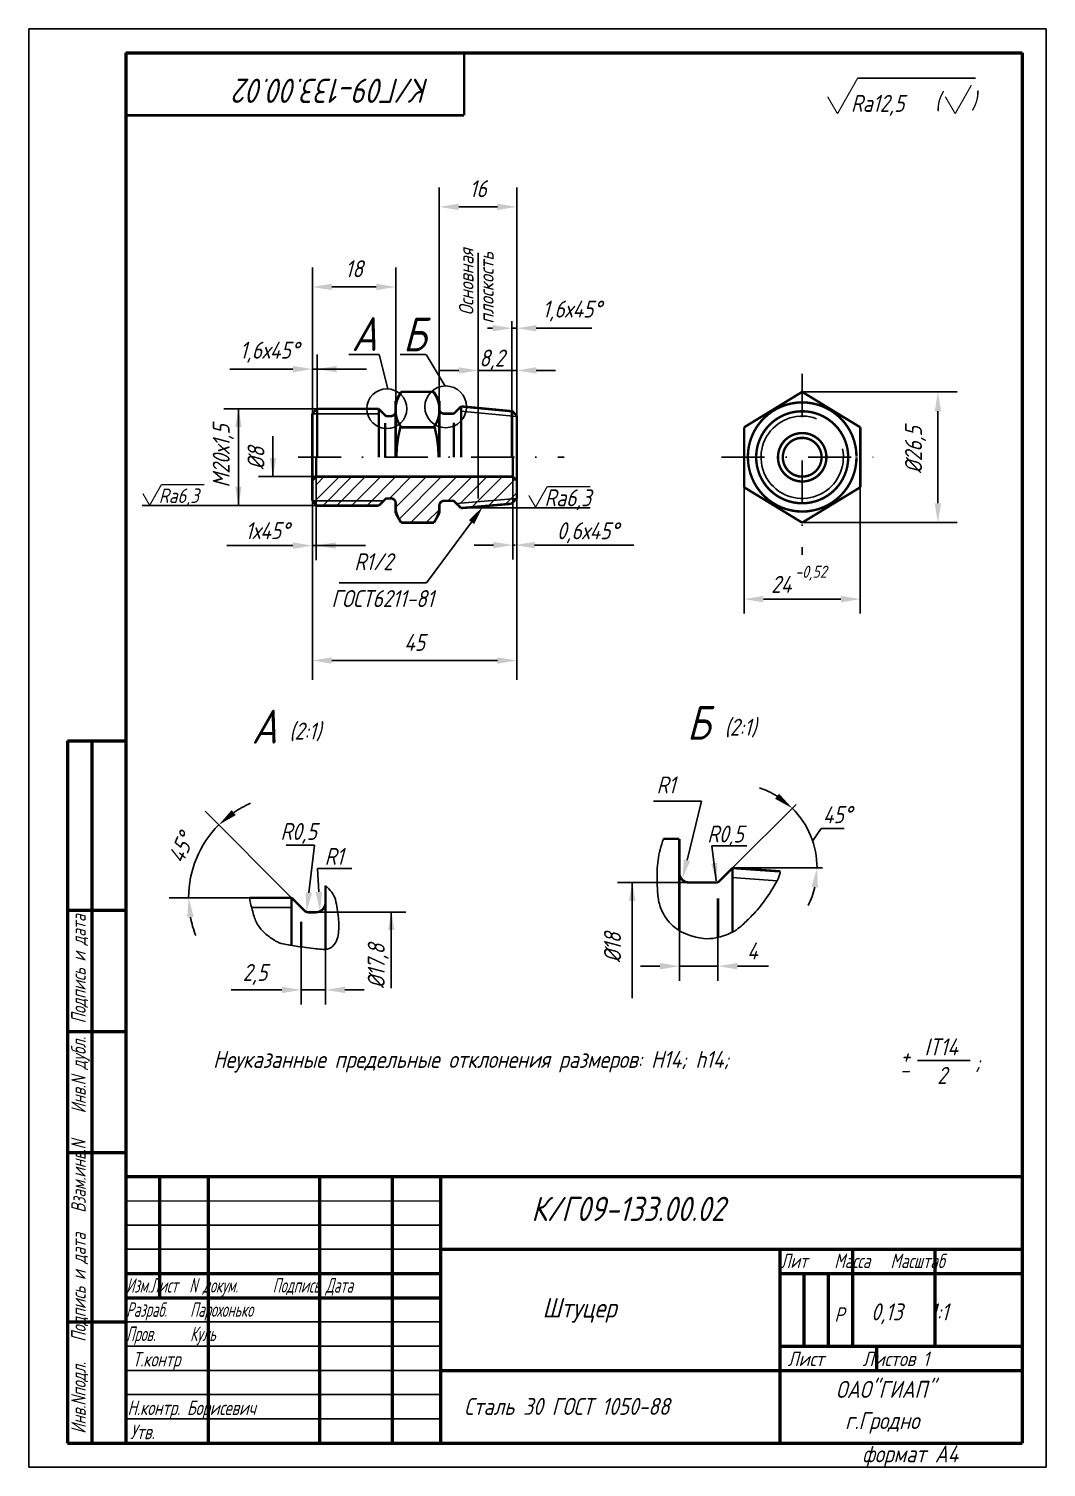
# Model space of a CAD drawing. Header units: inches. Extents: x 0 to 1942, y 0 to 841.
# Drawn here: x 828.1 to 1038.1, y 7.7 to 304.7 of the extents above; entities that cross this region are included whole.
import ezdxf
from ezdxf.enums import TextEntityAlignment as Align

# ---------------------------------------------------------------- set-up
doc = ezdxf.new("R2010")
doc.units = ezdxf.units.IN
doc.header["$LTSCALE"] = 0.7
doc.header["$MEASUREMENT"] = 0
doc.linetypes.add('DASHDOT', pattern=[25.4, 12.7, -6.35, 0, -6.35])
doc.styles.add('ROMANC', font='romanc', dxfattribs={"width": 0.8, "oblique": 15, "height": 3.5})
doc.styles.get("Standard").update_dxf_attribs({"font": 'romand.shx', "width": 0.8, "oblique": 15, "height": 3.5})
doc.dimstyles.get("Standard").update_dxf_attribs({"dimtxt": 3.5, "dimasz": 4, "dimexe": 4, "dimexo": 0, "dimgap": 2, "dimtad": 1, "dimdec": 0, "dimdsep": 46, "dimtxsty": 'Standard', "dimcen": 0.09, "dimadec": 0, "dimazin": 0, "dimtfac": 1, "dimtdec": 0, "dimtmove": 0, "dimatfit": 3, "dimfxl": 0.18, "dimtolj": 1, "dimtzin": 0, "dimlwd": 25, "dimlwe": 25, "dimarcsym": 0})

# ---------------------------------------------------------------- blocks, each defined once
blk = doc.blocks.new('*D125')
at = {"color": 0, "lineweight": 25, "transparency": 16777216}
for p, q in [((882.35, 125.27), (864.49, 143.14)), ((873.67, 125.27), (857.1, 125.27))]:
    blk.add_line(p, q, dxfattribs=at)
for start, end in [(113.4062, 124.2031), (135, 180), (190.7969, 201.5938)]:
    blk.add_arc((882.35, 125.27), 21.26, start, end, dxfattribs=at)
for points in [[(870.83, 142.34), (869.98, 143.37), (867.32, 140.31)], [(860.81, 121.23), (862.14, 121.36), (861.1, 125.27)]]:
    blk.add_solid(points, dxfattribs=at)
at = {"layer": 'DEFPOINTS', "color": 0, "lineweight": 25, "transparency": 16777216}
for p in [(861.82, 130.78), (873.67, 125.27), (882.35, 125.27), (882.35, 125.27), (885.06, 122.57)]:
    blk.add_point(p, dxfattribs=at)
at = {"color": 0, "transparency": 16777216, "insert": (859.55, 135.55), "char_height": 3.5, "attachment_point": 5, "rotation": 65.7474}
blk.add_mtext('\\A1;45%%D', dxfattribs=at)
blk = doc.blocks.new('*D141')
at = {"color": 0, "lineweight": 25, "transparency": 16777216}
for p, q in [((886.64, 225.22), (886.64, 255.39)), ((903.84, 225.37), (903.84, 255.39)), ((890.64, 251.39), (899.84, 251.39))]:
    blk.add_line(p, q, dxfattribs=at)
for points in [[(890.64, 252.05), (890.64, 250.72), (886.64, 251.39)], [(899.84, 252.05), (899.84, 250.72), (903.84, 251.39)]]:
    blk.add_solid(points, dxfattribs=at)
at = {"layer": 'DEFPOINTS', "color": 0, "lineweight": 25, "transparency": 16777216}
for p in [(903.84, 251.39), (886.64, 225.22), (903.84, 225.37)]:
    blk.add_point(p, dxfattribs=at)
at = {"color": 0, "lineweight": 25, "transparency": 16777216, "insert": (895.24, 255.14), "char_height": 3.5, "attachment_point": 5}
blk.add_mtext('\\A1;18', dxfattribs=at)
blk = doc.blocks.new('*D142')
at = {"color": 0, "lineweight": 25, "transparency": 16777216}
for p, q in [((912.84, 225.37), (912.84, 271.92)), ((928.84, 224.62), (928.84, 271.92)), ((916.84, 267.92), (924.84, 267.92))]:
    blk.add_line(p, q, dxfattribs=at)
for points in [[(916.84, 268.58), (916.84, 267.25), (912.84, 267.92)], [(924.84, 268.58), (924.84, 267.25), (928.84, 267.92)]]:
    blk.add_solid(points, dxfattribs=at)
at = {"layer": 'DEFPOINTS', "color": 0, "lineweight": 25, "transparency": 16777216}
for p in [(928.84, 267.92), (912.84, 225.37), (928.84, 224.62)]:
    blk.add_point(p, dxfattribs=at)
at = {"color": 0, "lineweight": 25, "transparency": 16777216, "insert": (920.84, 271.67), "char_height": 3.5, "attachment_point": 5}
blk.add_mtext('\\A1;16', dxfattribs=at)
blk = doc.blocks.new('*D143')
at = {"color": 0, "lineweight": 25, "transparency": 16777216}
for p, q in [((886.64, 207.23), (886.64, 170.25)), ((928.84, 207.72), (928.84, 170.25)), ((890.64, 174.25), (924.84, 174.25))]:
    blk.add_line(p, q, dxfattribs=at)
for points in [[(890.64, 174.92), (890.64, 173.59), (886.64, 174.25)], [(924.84, 174.92), (924.84, 173.59), (928.84, 174.25)]]:
    blk.add_solid(points, dxfattribs=at)
at = {"layer": 'DEFPOINTS', "color": 0, "lineweight": 25, "transparency": 16777216}
for p in [(886.64, 207.23), (928.84, 207.72), (928.84, 174.25)]:
    blk.add_point(p, dxfattribs=at)
at = {"color": 0, "lineweight": 25, "transparency": 16777216, "insert": (907.74, 178), "char_height": 3.5, "attachment_point": 5}
blk.add_mtext('\\A1;45', dxfattribs=at)

msp = doc.modelspace()

# ---------------------------------------------------------------- linework, layer by layer
for p, q in [((828.11, 304.69), (828.11, 7.69)), ((828.11, 304.69), (1038.11, 304.69)), ((1038.11, 304.69), (1038.11, 7.69)), ((900.45, 237.41), (894.18, 237.41)), ((902.21, 230.36), (900.45, 237.41)), ((904.77, 237.41), (910.06, 237.41)), ((910.13, 237.42), (914.06, 230.87)), ((920.84, 232.08), (920.84, 207.72)), ((903.84, 227.81), (903.84, 216.22)), ((912.84, 216.22), (912.84, 227.81)), ((917.24, 225.72), (928.84, 224.62)), ((886.64, 225.24), (886.64, 207.23)), ((886.64, 225.24), (886.64, 207.23)), ((886.64, 225.22), (892.4, 225.22)), ((886.64, 225.22), (900.34, 225.22)), ((901.34, 225.22), (901.34, 225.18)), ((928.84, 225.72), (928.84, 206.72)), ((886.65, 207.22), (892.4, 207.22)), ((887.43, 207.22), (901.34, 207.22)), ((903.84, 206.43), (903.84, 206.72)), ((912.84, 204.63), (912.84, 206.43)), ((916.41, 206.64), (928.75, 207.71)), ((917.82, 205.76), (944.01, 205.76)), ((919.48, 202.83), (910.21, 190.28)), ((910.21, 190.28), (892.14, 190.28)), ((966.96, 145.24), (957.02, 145.24)), ((963.97, 133.02), (966.96, 145.24)), ((887.08, 136.16), (881.24, 136.16)), ((885.9, 126.32), (887.08, 136.16)), ((969.97, 128.79), (969.11, 135.98)), ((969.11, 135.98), (976.31, 135.98)), ((887.99, 126.46), (887.71, 131.34)), ((887.71, 131.34), (894.81, 131.34)), ((973.24, 129.42), (982.56, 128.76)), ((874.09, 123.27), (882.35, 123.27)), ((884.35, 123.27), (884.35, 123.19)), ((828.11, 7.69), (1038.11, 7.69))]:
    msp.add_line(p, q)
at = {"lineweight": 50}
for p, q in [((848.11, 299.69), (848.11, 12.69)), ((848.11, 299.69), (1033.11, 299.69)), ((1033.11, 299.69), (1033.11, 12.69)), ((836.11, 157.69), (836.11, 12.69)), ((836.11, 157.69), (848.11, 157.69)), ((841.11, 157.69), (841.11, 12.69)), ((836.11, 122.69), (848.11, 122.69)), ((836.11, 97.69), (848.11, 97.69)), ((836.11, 72.69), (848.11, 72.69)), ((848.11, 67.69), (1033.11, 67.69)), ((855.11, 67.69), (855.11, 42.69)), ((865.11, 67.69), (865.11, 12.69)), ((888.11, 67.69), (888.11, 12.69)), ((903.11, 67.69), (903.11, 12.69)), ((913.11, 67.69), (913.11, 12.69)), ((983.11, 52.69), (983.11, 12.69)), ((998.11, 52.69), (998.11, 32.69)), ((1015.11, 52.69), (1015.11, 32.69)), ((848.11, 47.69), (913.11, 47.69)), ((983.11, 47.69), (1033.11, 47.69)), ((988.11, 47.69), (988.11, 32.69)), ((993.11, 47.69), (993.11, 32.69)), ((848.11, 42.69), (913.11, 42.69)), ((836.11, 37.69), (848.11, 37.69)), ((983.11, 32.69), (1033.11, 32.69)), ((1003.11, 32.69), (1003.11, 27.69)), ((836.11, 12.69), (1033.11, 12.69))]:
    msp.add_line(p, q, dxfattribs=at)
at = {"color": 0, "linetype": 'ByBlock'}
for p, q in [((912.84, 225.37), (912.84, 264.09)), ((928.84, 225.72), (928.84, 264.09)), ((920.84, 226.39), (920.84, 258.41)), ((886.64, 225.24), (886.64, 246.91)), ((903.84, 225.37), (903.84, 246.91)), ((927.84, 225.72), (927.84, 244.3)), ((923.84, 242.86), (922.81, 242.86)), ((928.84, 242.86), (927.84, 242.86)), ((932.84, 242.86), (944.33, 242.86)), ((886.64, 225.24), (886.64, 237.43)), ((887.64, 226.22), (887.64, 237.43)), ((928.84, 225.72), (928.84, 237.53)), ((928.84, 224.79), (928.84, 237.15)), ((878.64, 234.43), (869.64, 234.43)), ((882.64, 234.43), (878.64, 234.43)), ((887.64, 234.43), (886.64, 234.43)), ((887.64, 234.43), (897.84, 234.43)), ((916.84, 234.15), (912.84, 234.15)), ((928.84, 234.15), (920.84, 234.15)), ((932.84, 234.15), (936.84, 234.15)), ((887.62, 226.22), (868.38, 226.22)), ((871.38, 226.22), (871.38, 206.23)), ((878.51, 216.22), (878.51, 220.55)), ((878.51, 212.22), (878.51, 216.22)), ((975.74, 216.22), (975.74, 183.93)), ((999.74, 216.22), (999.74, 183.93)), ((887.43, 212.22), (875.51, 212.22)), ((886.64, 211.42), (886.64, 194.98)), ((887.43, 212.22), (887.43, 194.98)), ((928.01, 212.22), (928.01, 195.09)), ((889.84, 206.23), (851.5, 206.23)), ((878.64, 197.98), (869, 197.98)), ((882.64, 197.98), (878.64, 197.98)), ((887.43, 197.98), (886.64, 197.98)), ((887.43, 197.98), (897.63, 197.98)), ((924.01, 198.09), (920.01, 198.09)), ((928.01, 198.09), (928.52, 198.09)), ((932.52, 198.09), (936.52, 198.09)), ((936.52, 198.09), (952.96, 198.09)), ((979.74, 186.93), (995.74, 186.93)), ((973.36, 131.42), (986.47, 144.53)), ((973.36, 131.42), (991.9, 131.42)), ((966.36, 128.42), (949.65, 128.42)), ((952.65, 128.42), (952.65, 111.71)), ((952.65, 128.42), (952.65, 119.71)), ((887.35, 122.27), (905.93, 122.27)), ((902.93, 122.27), (902.93, 114.63)), ((962.39, 119.71), (962.39, 108.14)), ((970.36, 119.16), (970.36, 108.14)), ((884.35, 115.12), (884.35, 103.24)), ((889.35, 114.63), (889.35, 103.24)), ((902.93, 114.63), (902.93, 106.63)), ((952.65, 111.71), (952.65, 104.55)), ((958.39, 111.14), (954.39, 111.14)), ((962.39, 111.14), (970.36, 111.14)), ((974.36, 111.14), (978.36, 111.14)), ((978.36, 111.14), (980.82, 111.14)), ((876.35, 106.24), (869.85, 106.24)), ((880.35, 106.24), (876.35, 106.24)), ((889.35, 106.24), (884.35, 106.24)), ((893.35, 106.24), (897.35, 106.24))]:
    msp.add_line(p, q, dxfattribs=at)
at = {"linetype": 'DASHDOT'}
for p, q in [((987.74, 233.42), (987.74, 196.07)), ((883.68, 216.22), (938.64, 216.22)), ((971.09, 216.22), (1004.63, 216.22))]:
    msp.add_line(p, q, dxfattribs=at)
at = {"lineweight": 25}
for p, q in [((987.74, 229.72), (1019.75, 229.72)), ((1015.75, 225.72), (1015.75, 206.72)), ((987.74, 202.72), (1019.75, 202.72)), ((991.67, 139.58), (989.89, 136.97)), ((996.39, 139.58), (991.67, 139.58)), ((1011.55, 91.7), (1022.38, 91.7)), ((848.11, 57.69), (913.11, 57.69)), ((848.11, 52.69), (913.11, 52.69)), ((848.11, 37.69), (913.11, 37.69)), ((848.11, 32.69), (913.11, 32.69)), ((848.11, 27.69), (913.11, 27.69)), ((848.11, 22.69), (913.11, 22.69)), ((848.11, 17.69), (913.11, 17.69))]:
    msp.add_line(p, q, dxfattribs=at)
at = {"linetype": 'Continuous'}
for p, q in [((912.84, 227.81), (912.84, 216.22)), ((927.84, 226.72), (927.84, 216.22))]:
    msp.add_line(p, q, dxfattribs=at)
at = {"color": 0}
for p, q in [((887.43, 207.4), (892.26, 212.22)), ((887.43, 210.54), (889.11, 212.22)), ((888.8, 206.22), (894.8, 212.22)), ((891.6, 206.22), (897.6, 212.22)), ((894.74, 206.22), (900.74, 212.22)), ((897.89, 206.22), (903.89, 212.22)), ((902.53, 207.72), (907.03, 212.22)), ((903.86, 205.91), (910.17, 212.22)), ((904.6, 203.5), (913.31, 212.22)), ((906.96, 202.72), (916.46, 212.22)), ((914.6, 207.22), (919.6, 212.22)), ((917.24, 206.72), (922.74, 212.22)), ((919.58, 205.91), (925.89, 212.22)), ((923.02, 206.21), (928.52, 211.71)), ((926.47, 206.51), (928.84, 208.88)), ((910.1, 202.72), (912.78, 205.4))]:
    msp.add_line(p, q, dxfattribs=at)
at = {"lineweight": 15}
msp.add_line((848.11, 62.69), (913.11, 62.69), dxfattribs=at)
at = {"color": 1, "lineweight": 50}
for p, q in [((913.11, 52.69), (1033.11, 52.69)), ((913.11, 27.69), (1033.11, 27.69))]:
    msp.add_line(p, q, dxfattribs=at)
for points, const_width in [([(917.96, 286.81), (917.96, 299.81)], 0.5), ([(995.03, 287.16), (999.19, 294.5)], 0.25), ([(999.19, 294.5), (1023.55, 294.5)], 0.3), ([(1019.32, 287.16), (1022.66, 293.05)], 0.25), ([(992.99, 290.66), (995.03, 287.16)], 0.25), ([(1017.29, 290.66), (1019.32, 287.16)], 0.25), ([(847.96, 286.81), (917.96, 286.81)], 0.5), ([(903.84, 227.81), (904.94, 229.72)], 0.5), ([(904.94, 229.72), (911.74, 229.72)], 0.5), ([(912.84, 227.81), (911.74, 229.72)], 0.5), ([(975.74, 222.4), (987.74, 229.72)], 0.5), ([(987.74, 229.72), (999.74, 222.4)], 0.5), ([(887.62, 226.22), (886.64, 225.24)], 0.5), ([(887.62, 226.22), (892.4, 226.22)], 0.5), ([(887.64, 226.22), (900.34, 226.22)], 0.5), ([(901.69, 224.86), (900.34, 226.22)], 0.5), ([(900.34, 226.22), (900.34, 216.22)], 0.5), ([(903.84, 216.22), (903.84, 227.81)], 0.5), ([(912.84, 227.81), (912.84, 216.22)], 0.5), ([(915.98, 225.36), (917.34, 226.72)], 0.5), ([(917.34, 226.72), (917.34, 216.22)], 0.5), ([(917.34, 226.72), (927.84, 225.72)], 0.5), ([(927.84, 225.79), (928.84, 224.79)], 0.5), ([(927.84, 225.79), (927.84, 216.22)], 0.5), ([(886.64, 225.24), (886.64, 207.23)], 0.5), ([(901.67, 223.29), (901.67, 216.22)], 0.5), ([(902.04, 224.72), (902.84, 224.72)], 0.5), ([(913.84, 225.22), (915.63, 225.22)], 0.5), ([(915.84, 223.34), (915.84, 216.22)], 0.5), ([(928.84, 224.79), (928.84, 207.72)], 0.5), ([(904.79, 222.4), (911.89, 222.4)], 0.5), ([(975.74, 222.4), (975.74, 210.03)], 0.5), ([(999.74, 222.4), (999.74, 210.03)], 0.5), ([(928.01, 216.22), (928.01, 212.22)], 0.5), ([(887.47, 212.26), (886.64, 211.42)], 0.5), ([(887.43, 212.22), (892.4, 212.22)], 0.5), ([(887.43, 212.22), (928.01, 212.22)], 0.5), ([(928.01, 212.22), (928.84, 211.39)], 0.5), ([(851.66, 208.72), (853.06, 206.3)], 0.25), ([(853.06, 206.3), (855.47, 210.55)], 0.25), ([(855.47, 210.55), (864.35, 210.55)], 0.3), ([(902.04, 207.72), (902.84, 207.72)], 0.5), ([(927.74, 206.62), (928.84, 207.72)], 0.5), ([(931.31, 208.34), (932.71, 205.92)], 0.25), ([(932.71, 205.92), (935.12, 210.17)], 0.25), ([(935.12, 210.17), (944, 210.17)], 0.3), ([(987.74, 202.72), (975.74, 210.03)], 0.5), ([(999.74, 210.03), (987.74, 202.72)], 0.5), ([(887.64, 206.23), (886.64, 207.23)], 0.5), ([(887.43, 206.22), (900.34, 206.22)], 0.5), ([(887.64, 206.22), (892.4, 206.22)], 0.5), ([(901.69, 207.57), (900.34, 206.22)], 0.5), ([(903.84, 204.63), (903.84, 206.72)], 0.5), ([(912.84, 206.43), (912.84, 204.63)], 0.5), ([(913.84, 207.22), (915.63, 207.22)], 0.5), ([(915.98, 207.07), (917.34, 205.72)], 0.5), ([(917.34, 205.72), (927.74, 206.62)], 0.5), ([(903.84, 204.63), (904.94, 202.72)], 0.5), ([(904.94, 202.72), (911.74, 202.72)], 0.5), ([(912.84, 204.63), (911.74, 202.72)], 0.5), ([(959.11, 137.42), (962.39, 137.42)], 0.5), ([(970.65, 128.71), (973.36, 131.42)], 0.5), ([(973.36, 131.42), (973.36, 118.17)], 0.5), ([(973.38, 131.41), (983.23, 130.72)], 0.5), ([(889.35, 127.79), (889.35, 114.63)], 0.5), ([(964.39, 128.42), (969.95, 128.42)], 0.5), ([(873.67, 125.27), (882.35, 125.27)], 0.5), ([(885.06, 122.57), (882.35, 125.27)], 0.5), ([(882.35, 125.27), (882.35, 115.43)], 0.5), ([(970.36, 125.17), (970.36, 117.1)], 0.5), ([(885.77, 122.27), (887.35, 122.27)], 0.5), ([(884.35, 120.32), (884.35, 115.12)], 0.5)]:
    msp.add_lwpolyline(points, dxfattribs=dict(const_width=const_width))
at = {"const_width": 0.5}
for points in [[(905.08, 229.72, 0.337742), (905, 222.4, 0.337742)], [(911.68, 222.4, 0.337742), (911.59, 229.72, 0.337742)], [(902.84, 224.72, 0.414214), (903.84, 225.72, 0.414214)], [(912.84, 226.22, 0.414214), (913.84, 225.22, 0.414214)], [(976.53, 216.34, -1), (998.95, 216.34, -1)], [(978.24, 216.22, -1), (997.24, 216.22, -1)], [(901.69, 224.86, 0.198912), (902.04, 224.72, 0.198912)], [(915.63, 225.22, 0.198912), (915.98, 225.36, 0.198912)], [(904.79, 222.4, 0.065251), (903.98, 216.22, 0.065251)], [(912.7, 216.22, 0.065251), (911.89, 222.4, 0.065251)], [(992.74, 216.22, 1), (982.74, 216.22, 1)], [(991.74, 216.22, 1), (983.74, 216.22, 1)], [(976.53, 216.22, 1), (998.95, 216.22, 1)], [(978.24, 216.22, 1), (997.24, 216.22, 1)], [(992.74, 216.22, -1), (982.74, 216.22, -1)], [(991.74, 216.22, -1), (983.74, 216.22, -1)], [(902.04, 207.72, 0.198912), (901.69, 207.57, 0.198912)], [(903.84, 206.72, 0.414214), (902.84, 207.72, 0.414214)], [(913.84, 207.22, 0.414214), (912.84, 206.22, 0.414214)], [(915.98, 207.07, 0.198912), (915.63, 207.22, 0.198912)], [(962.39, 130.42, 0.414214), (964.39, 128.42, 0.414214)], [(969.95, 128.42, 0.198912), (970.65, 128.71, 0.198912)], [(885.06, 122.57, 0.198912), (885.77, 122.27, 0.198912)], [(887.35, 122.27, 0.414214), (889.35, 124.27, 0.414214)]]:
    msp.add_lwpolyline(points, format="xyb", dxfattribs=at)
at = {"linetype": 'Continuous', "const_width": 0.5}
for points in [[(887.64, 226.22), (887.64, 216.23)], [(887.43, 216.22), (887.43, 212.22)], [(962.39, 137.42), (962.39, 118.5)]]:
    msp.add_lwpolyline(points, dxfattribs=at)
for points in [[(959.11, 137.42, 0.021316), (958.43, 135.2, 0.055297), (957.81, 130.84, 0.027904), (957.93, 125.97, 0.061642), (958.45, 123.42, 0.115407), (960.66, 119.87, 0.111917), (964.25, 117.6, 0.055594), (967.39, 116.87, 0.082592), (969.91, 116.99, 0.038661), (972.44, 117.75, 0.063002), (974.15, 118.66, 0.029681), (975.42, 119.69, 0.01581), (977.38, 121.59, 0.036462), (980.05, 124.77, 0.031652), (982.55, 128.75, 0.071764), (983.17, 130.42, 0.003406), (983.23, 130.72, 0.007212)], [(889.35, 127.79, -0.04578), (890.63, 126.43, -0.102753), (891.39, 124.88, -0.021631), (891.77, 123.06, -0.020194), (892.02, 121.08, -0.041448), (892.03, 117.96, -0.080409), (891.64, 116.39, -0.151734), (890.5, 115.03, -0.158776), (888.85, 114.61, -0.010795), (887.36, 114.74, -0.007743), (885.3, 114.99, -0.005794), (882.05, 115.48, -0.012898), (880.61, 115.75, -0.076767), (879.06, 116.34, -0.051089), (877.05, 117.78, -0.043229), (875.73, 119.17, -0.062038), (875.02, 120.32, -0.033941), (874.62, 121.38, -0.013605), (873.88, 124.12, -0.027433), (873.67, 125.27, -0.018174)]]:
    msp.add_lwpolyline(points, format="xyb")
for centre, radius in [((902.01, 226.25), 4.11), ((914.16, 226.64), 4.31)]:
    msp.add_circle(centre, radius)
for centre, radius, start, end in [((987.74, 216.22), 8.5, 69.4898, 11.8307), ((909.84, 206.43), 6, 180, 218.2595), ((906.84, 206.43), 6.03, 321.9873, 0)]:
    msp.add_arc(centre, radius, start, end)
at = {"lineweight": 25}
for start, end in [(58.1735, 71.347), (0, 45), (333.653, 346.8265)]:
    msp.add_arc((973.36, 131.42), 17.44, start, end, dxfattribs=at)
at = {"color": 0, "linetype": 'ByBlock'}
for points in [[(923.84, 243.53), (923.84, 242.19), (927.84, 242.86)], [(932.84, 243.53), (932.84, 242.19), (928.84, 242.86)], [(882.64, 235.09), (882.64, 233.76), (886.64, 234.43)], [(891.64, 235.09), (891.64, 233.76), (887.64, 234.43)], [(916.84, 234.81), (916.84, 233.48), (920.84, 234.15)], [(932.84, 234.81), (932.84, 233.48), (928.84, 234.15)], [(870.71, 222.46), (872.05, 222.46), (871.38, 226.46)], [(877.84, 216.09), (879.17, 216.09), (878.51, 212.09)], [(870.71, 210.16), (872.05, 210.16), (871.38, 206.16)], [(882.64, 198.65), (882.64, 197.32), (886.64, 197.98)], [(891.43, 198.65), (891.43, 197.32), (887.43, 197.98)], [(924.01, 198.75), (924.01, 197.42), (928.01, 198.09)], [(932.52, 198.75), (932.52, 197.42), (928.52, 198.09)], [(979.74, 187.6), (979.74, 186.27), (975.74, 186.93)], [(995.74, 187.6), (995.74, 186.27), (999.74, 186.93)], [(968.94, 132.33), (970.27, 132.49), (970.08, 128.44)], [(951.98, 124.62), (953.31, 124.62), (952.65, 128.62)], [(902.27, 118.61), (903.6, 118.61), (902.93, 122.61)], [(958.39, 111.81), (958.39, 110.48), (962.39, 111.14)], [(974.36, 111.81), (974.36, 110.48), (970.36, 111.14)], [(880.35, 106.91), (880.35, 105.58), (884.35, 106.24)], [(893.35, 106.91), (893.35, 105.58), (889.35, 106.24)]]:
    msp.add_solid(points, dxfattribs=at)
at = {"lineweight": 25}
for points in [[(1015.09, 225.72), (1016.42, 225.72), (1015.75, 229.72)], [(1015.09, 206.72), (1016.42, 206.72), (1015.75, 202.72)], [(982.97, 146.75), (982.14, 145.71), (985.69, 143.75)], [(989.67, 127.52), (991, 127.37), (990.8, 131.42)]]:
    msp.add_solid(points, dxfattribs=at)
for points in [[(918.94, 203.23), (920.02, 202.44), (921.86, 206.05)], [(964.62, 132.86), (963.32, 133.17), (963.02, 129.13)], [(886.56, 126.24), (885.24, 126.39), (885.43, 122.34)], [(888.65, 126.5), (887.32, 126.43), (888.22, 122.47)]]:
    msp.add_solid(points)
at = {"layer": 'DEFPOINTS', "color": 0, "linetype": 'ByBlock'}
for p in [(903.84, 243.91), (912.84, 243.61), (927.84, 242.86), (886.64, 234.43), (920.84, 234.15), (887.62, 226.22), (887.64, 226.22), (917.34, 226.72), (917.34, 226.72), (920.84, 226.39), (886.64, 225.24), (886.64, 225.24), (903.84, 225.37), (912.84, 225.37), (927.84, 225.72), (927.84, 224.79), (928.84, 224.79), (928.84, 224.79), (928.84, 224.79), (878.51, 216.22), (887.43, 216.22), (975.74, 216.22), (999.74, 216.22), (886.64, 211.42), (887.43, 212.22), (887.43, 212.22), (928.01, 212.22), (928.52, 211.71), (871.38, 207.22), (886.64, 207.23), (886.65, 207.22), (928.84, 206.72), (886.64, 197.98), (928.52, 198.09), (999.74, 186.93), (928.84, 178.97), (988.44, 135.16), (973.36, 131.42), (973.36, 131.42), (981.33, 131.42), (964.39, 128.42), (969.95, 129.42), (970.38, 128.51), (970.65, 128.71), (887.35, 122.27), (952.65, 119.71), (962.39, 119.71), (962.39, 119.71), (970.36, 119.16), (884.35, 115.12), (889.35, 114.63), (889.35, 114.63), (902.93, 114.63), (970.36, 111.14), (884.35, 106.24)]:
    msp.add_point(p, dxfattribs=at)

# ---------------------------------------------------------------- texts
at = {"style": 'ROMANC', "oblique": 15, "width": 0.8}
for s, p in [('(', (1015.14, 287.99)), (')', (1022.63, 288.13))]:
    msp.add_text(s, height=3.5, dxfattribs=at).set_placement(p)
at = {"color": 0, "linetype": 'ByBlock', "style": 'ROMANC', "oblique": 15, "width": 0.8}
msp.add_text('%%C8', height=3.5, rotation=90, dxfattribs=at).set_placement((875.01, 216.01), align=Align.MIDDLE_CENTER)
at = {"lineweight": 35, "insert": (910.84, 289.39), "char_height": 5, "width": 116.2188, "attachment_point": 1, "rotation": 180}
msp.add_mtext('К/Г09-133.00.02 ', dxfattribs=at)
at = {"lineweight": 25, "attachment_point": 1}
for s, insert, char_height, width in [('Ra12,5', (997.81, 291.04), 3.5, 29.1251), ('8,2', (921.1, 238.46), 3.5, 23.0679), ('Ra6,3', (854.95, 209.78), 3, 13.689), ('Ra6,3', (934.54, 209.6), 3.5, 29.1251), ('R1/2', (895.3, 196.4), 3.5, 32.719), ('-0,52', (986.3, 193.83), 2.5, 14.2705), ('ГОСТ6211-81', (890.56, 188.79), 3.5, 33.4893), ('(2:1)', (881.87, 161.43), 3.5, 42.5298), ('(2:1)', (971.71, 162.23), 3.5, 42.5298), ('R1', (957.69, 150.32), 3.5, 34.7971), ('R0,5', (880.05, 140.71), 3.5, 34.7971), ('R0,5', (968.15, 140.18), 3.5, 34.7971), ('R1', (889.17, 135.55), 3.5, 34.7971), ('4', (976.37, 116.04), 3.5, 34.7971), ('2,5', (872.25, 111.6), 3.5, 34.7971), ('IT14', (1012.99, 96.23), 3.5, 19.7907), (' Неуказанные предельные отклонения размеров: H14; h14; ', (864.29, 93.64), 3.5, 158.004), ('+', (1008.05, 94.41), 3.5, 4.3989), ('-', (1007.82, 91.48), 3.5, 6.6548), ('2', (1015.61, 90.35), 3.5, 17.1446), (';', (1023.43, 93.07), 3.5, 9.0235), ('{\\W0.7;Лит    Масса   Масштаб}', (983.3, 51.8), 3, 48.3624), ('{\\W0.6; Изм.Лист  N докум.      Подпись Дата\\P Разраб.    Парохонько\\P Пров.      Куль}', (847.03, 46.74), 3, 75.9719), ('Р', (994.39, 40.72), 3, 4.7355), ('0,13   1:1', (1001.96, 41.52), 3.5, 30.5998), ('{\\W0.7;Т.контр}', (849.54, 31.48), 3, 65.7648), ('Лист     Листов 1', (984.72, 31.56), 3, 49.4707), ('{\\W0.7; Н.контр. Борисевич}', (847.09, 21.47), 3, 40.546), ('Сталь 30 ГОСТ 1050-88', (917.96, 22), 3.5, 67.3789), ('г.Гродно', (996.6, 19.07), 3.5, 35.0627), ('{\\W0.7;Утв.     }', (849.03, 16.48), 3, 39.2217), ('формат А4', (1000.13, 12.2), 3.5, 32.7454)]:
    msp.add_mtext(s, dxfattribs=dict(at, insert=insert, char_height=char_height, width=width))
at = {"lineweight": 25, "attachment_point": 1, "rotation": 90}
for s, insert, char_height, width in [('Основная ', (916.9, 245.51), 3, 30.6929), (' плоскость ', (921.06, 242.22), 3, 30.6929), ('{\\W0.7; Инв.Nподл.   Подпись и дата   Взам.инв.N    Инв.N дубл.  Подпись и дата}', (836.87, 13.21), 3, 144.2887), ('%%C17,8', (898.08, 106.54), 3.5, 50.5136), ('%%C18', (946.84, 111.88), 3.5, 50.5136)]:
    msp.add_mtext(s, dxfattribs=dict(at, insert=insert, char_height=char_height, width=width))
at = {"lineweight": 25, "char_height": 3.5, "attachment_point": 5}
for s, insert in [('\\A1;1,6х45%%D', (940.22, 246.41)), ('\\A1;1,6х45%%D', (877.76, 237.92)), ('1х45%%D', (877.32, 201.07)), ('0,6х45%%D', (943.47, 200.63)), ('\\A1;24', (983.41, 189.97))]:
    msp.add_mtext(s, dxfattribs=dict(at, insert=insert))
at = {"lineweight": 35, "attachment_point": 1}
for s, insert, char_height, width in [('А', (894.73, 245.16), 7, 25.8231), ('Б', (905.35, 245.1), 7, 25.8231), ('А', (874.11, 164.1), 7, 25.8231), ('Б', (963.95, 164.9), 7, 25.8231), ('К/Г09-133.00.02', (931.84, 63.53), 5, 116.2188), ('ОАО"ГИАП"', (994.69, 25.51), 3.5, 36.171)]:
    msp.add_mtext(s, dxfattribs=dict(at, insert=insert, char_height=char_height, width=width))
at = {"lineweight": 25, "char_height": 3.5, "attachment_point": 5}
for s, insert, rotation in [('\\A1;М20х1,5', (868.24, 216.48), 90), ('\\A1;45°', (994.99, 142.42), 1.2397)]:
    msp.add_mtext(s, dxfattribs=dict(at, insert=insert, rotation=rotation))
at = {"insert": (1011.13, 217.75), "char_height": 3.5, "attachment_point": 5, "rotation": 90}
msp.add_mtext('\\A1;%%C26,5', dxfattribs=at)
at = {"lineweight": 30, "insert": (934.14, 42.61), "char_height": 4, "width": 61.9449, "attachment_point": 1}
msp.add_mtext('Штуцер', dxfattribs=at)

# ---------------------------------------------------------------- dimensions: what is measured, and where the dimension line sits
at = {"lineweight": 25}
dim = msp.add_linear_dim(base=(928.84, 267.92), p1=(912.84, 225.37), p2=(928.84, 224.62), dimstyle='Standard', dxfattribs=at)
dim.commit()
dim.dimension.update_dxf_attribs({"geometry": '*D142', "text_midpoint": (920.84, 271.67)})
for base, p1, p2, text, picture, middle in [((903.84, 251.39), (886.64, 225.22), (903.84, 225.37), '18', '*D141', (895.24, 255.14)), ((928.84, 174.25), (886.64, 207.23), (928.84, 207.72), '45', '*D143', (907.74, 178))]:
    dim = msp.add_linear_dim(base=base, p1=p1, p2=p2, text=text, dimstyle='Standard', dxfattribs=at)
    dim.commit()
    dim.dimension.update_dxf_attribs({"geometry": picture, "text_midpoint": middle})
dim = msp.add_angular_dim_2l(base=(861.82, 130.78), line1=((885.06, 122.57), (882.35, 125.27)), line2=((873.67, 125.27), (882.35, 125.27)), text='45%%D', dimstyle='Standard')
dim.commit()
dim.dimension.update_dxf_attribs({"geometry": '*D125', "text_midpoint": (862.97, 134.01), "dimtype": 162})

doc.saveas('drawing.dxf')
